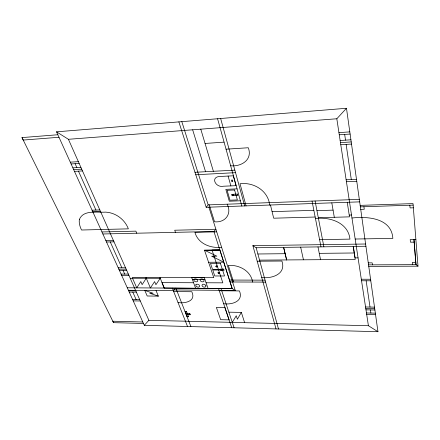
<?xml version="1.0" encoding="UTF-8"?>
<svg xmlns="http://www.w3.org/2000/svg" width="440" height="440" viewBox="0 0 440 440"><rect width="100%" height="100%" fill="white"/><g stroke="black" fill="none" stroke-linecap="round" stroke-linejoin="round"><path stroke-width="0.66" d="M217.531 266.585L216.673 267.163L215.672 266.354L216.53 265.777L217.448 266.343M219.648 273.026L218.796 273.581L217.806 272.784L218.658 272.228L219.571 272.784M241.34 312.411L237.386 319.231L236.253 315.755L232.282 322.35M146.267 278.212L142.137 284.636L140.795 281.534L136.758 287.854L132.204 277.541L213.796 277.673L204.49 250.19L219.857 249.992L212.031 250.052L222.827 282.838L206.08 282.766M160.248 278.24L155.925 284.713L154.627 281.584L150.398 287.952L145.992 277.563M178.871 121.891L206.179 207.279L208.181 204.892L359.315 199.37M102.872 233.976L213.917 231.473L215.892 229.246L174.697 230.225L175.466 232.337M144.309 325.309L148.891 320.304L368.407 325.721L377.966 331.722L346.478 108.279L56.524 131.829L144.309 325.309L377.966 331.722M56.524 131.829L68.42 139.293L336.82 118.767L346.478 108.279M128.414 290.268L173.322 290.653L175.846 288.134L190.911 326.584M58.993 137.275L23.221 140.063L22 137.594L57.849 134.745M338.938 132.638L349.805 131.879M205.056 143.457L224.004 142.153M339.268 134.794L350.114 134.052M340.137 140.503L350.922 139.793M226.045 149.198L248.298 147.746C252.896 159.742 241.313 166.864 230.648 165.754M340.461 142.626L351.219 141.928M340.786 144.732L351.522 144.051M70.29 162.168L78.364 161.656M71.099 163.955L79.162 163.455M72.87 167.855L80.9 167.371M73.672 169.62L81.692 169.147M74.47 171.375L82.478 170.913M194.992 172.288L234.839 170.137M195.778 174.752L235.532 172.656M346.137 179.795L356.488 179.316M230.874 185.895L236.038 185.658L233.294 175.797L220.655 176.44C209.787 176.319 215.419 188.1 223.514 186.214L230.874 185.9L228.08 176.061M346.434 181.742L356.763 181.269M237.072 188.865L225.841 189.36L229.29 201.212L240.389 200.788M92.081 210.199L99.82 209.924M206.179 207.279L359.667 201.861M92.813 211.805L100.535 211.536M360.162 205.376L413.023 203.605L418 266.167L368.753 266.365M360.371 206.855L413.144 205.117M272.085 211.657L313.847 210.326M316.938 210.639L333.069 210.128M360.723 209.369L364.271 209.253L363.924 206.734M413.358 207.806L410.064 207.911L409.838 205.227M349.245 215.056L351.505 214.99M315.156 217.025L273.686 218.207L270.457 205.007M318.302 217.734L349.498 216.854L347.243 202.312M315.452 218.526C329.764 216.695 348.266 222.591 349.959 239.118L319.583 239.646M351.967 218.009C367.57 216.222 391.534 217.976 392.86 238.376L355.174 239.03M101.948 231.946L135.883 231.143L136.736 233.211M216.711 231.841L194.898 232.331C198.066 243.771 210.705 248.518 221.601 247.286M105.837 240.51L113.355 240.367M106.513 242L114.021 241.863M415.877 239.487L410.212 239.58L410.438 242.193L414.178 242.138M276.018 328.922L252.874 245.674L365.607 244.002M252.874 245.674L256.163 247.753L365.921 246.246M204.518 250.267L219.918 250.069L232.177 288.552L235.268 290.444L208.906 207.18M257.879 253.985L285.098 253.699M319.264 253.352L354.206 252.984M358.05 257.879L355.102 257.901L353.309 246.433M259.567 260.128L355.218 259.44L353.183 246.428M257.191 261.206L281.902 261.03C286.495 274.115 271.947 278.845 261.728 277.524M208.582 262.279L223.757 262.18L211.662 256.212L216.854 256.163L204.496 250.212M415.795 262.356L412.39 262.372L412.588 264.666M368.264 262.873L372.18 262.851L372.455 264.853M368.544 264.869L416.02 264.649L418 266.167M118.212 267.79L125.538 267.762M118.85 269.187L126.159 269.165M119.477 270.578L126.781 270.562M121.066 274.082L128.343 274.076M121.693 275.457L128.959 275.457M132.512 278.234L160.27 278.289M130.246 278.355L132.523 278.361M361.312 279.235L370.574 279.257M192.396 279.444L204.924 279.471M229.46 280.06L265.067 280.159M361.548 280.77L370.788 280.797M230.071 281.969L265.601 282.101M193.606 282.739L161.964 282.601L164.241 288.052L232.177 288.552L213.917 231.473M127.287 287.782L232.177 288.552M235.268 290.444L173.036 289.933L172.315 288.123M219.269 290.757L239.448 290.928C243.903 301.521 231.693 304.937 223.641 303.721M128.623 290.73L135.773 290.791M173.685 291.566L191.813 291.731C196.46 301.252 184.954 303.705 178.03 302.533M129.217 292.045L136.362 292.111M158.367 296.12L147.191 295.993L144.782 290.416L153.186 293.288L149.771 293.255L158.367 296.12L156.019 290.516M132.644 299.591L139.728 299.69M133.227 300.877L140.305 300.982M365.547 306.988L374.5 307.131M365.767 308.418L374.704 308.561M365.981 309.843L374.902 309.991M366.459 312.972L375.348 313.137M366.674 314.38L375.546 314.55M228.877 312.169L241.362 312.411L244.618 322.652M185.279 311.922L186.681 311.949M186.027 313.83C186.972 314.397 190.751 312.439 190.157 314.77L186.208 314.292M186.945 316.173L188.342 316.217M142.808 321.992L112.827 321.222L113.537 322.663L143.473 323.455M22 137.594L113.537 322.663M75.119 163.702L76.874 167.613M78.463 171.144L95.942 210.062M110.259 241.934L121.869 267.779M123.123 270.572L124.696 274.082M132.781 292.077L136.18 299.64M68.42 139.293L148.891 320.304M159.984 277.585L164.241 288.052M173.322 290.653L187.523 326.497M187.858 313.868L188.04 314.331M187.424 313.858L186.466 311.399L185.064 311.372L187.165 316.745L188.562 316.778L187.605 314.32M195.608 288.283L191.714 277.646L204.303 277.668L208.054 288.37M218.493 288.453L231.732 327.707M220.957 288.475L234.091 327.773M209.204 204.853L214.539 221.777C225.126 222.976 232.238 213.917 227.172 204.193M233.536 281.98L228.311 265.419C239.025 264.638 250.811 270.704 252.654 282.051M181.819 121.655L208.181 204.892M192.654 129.795L205.557 171.705M200.788 129.173L213.378 171.281M217.58 118.745L241.846 206.019M220.649 118.498L244.673 205.92M256.163 247.753L278.487 328.993M246.059 205.871L240.02 183.755C253.688 181.94 268.136 190.696 269.693 205.035M286.649 259.908L283.63 247.374L286.6 259.93M300.658 247.143L303.446 259.781M317.983 246.901L320.529 259.694M312.043 201.097L320.997 246.862M315.084 200.987L323.889 246.824M331.81 202.857L334.307 217.283M336.82 118.767L368.407 325.721M344.674 134.42L345.516 140.151M346.137 144.392L351.302 179.559M366.157 280.781L370.013 307.06M370.431 309.914L370.893 313.055M205.981 285.857L205.728 286.759C204.463 287.793 201.944 286.803 201.977 285.109L202.736 284.323L203.638 284.213L204.985 284.652L205.981 285.857M79.326 219.621C78.848 223.229 79.998 226.793 81.526 230.016L128.376 228.844C124.784 219.428 115.671 212.657 105.578 212.124C97.18 212.729 83.199 209.501 79.326 219.621M189.987 314.264L189.75 314.82L189.244 313.44L189.987 314.264M231.864 194.552L231.698 195.008L232.199 195.734L233.602 195.674L233.684 194.926L233.266 194.497L231.864 194.552M232.238 194.794L232.43 195.465L233.233 195.431L233.041 194.761L232.238 194.794M216.15 266.195L216.332 266.75L217.052 266.745L216.865 266.189L216.15 266.195M218.279 272.63L218.46 273.18L219.175 273.18L218.994 272.63L218.279 272.63M194.024 279.274L193.787 279.752C193.76 281.44 196.279 282.464 197.549 281.408L197.797 280.929C197.83 279.235 195.288 278.212 194.024 279.274M195.971 284.609L195.729 285.076C195.701 286.754 198.204 287.749 199.469 286.721L199.711 286.253C199.744 284.57 197.225 283.569 195.971 284.609M200.321 279.29L200.073 279.769C200.03 281.474 202.576 282.486 203.847 281.43L204.1 280.951C204.149 279.246 201.591 278.223 200.321 279.29M232.293 180.076L231.418 180.12L231.858 181.687L232.733 181.643L232.293 180.076M234.575 189.992L227.117 190.316L229.983 200.2L237.364 199.914L234.575 189.992M237.573 194.068L233.585 194.233L233.992 195.663L237.974 195.503L237.573 194.068M220.374 263.285L210.48 263.34L212.52 269.39L222.349 269.363L220.374 263.285M223.707 269.132L220.154 269.143L220.539 270.314L224.087 270.309L223.707 269.132M222.58 269.995L212.751 270.017L214.759 275.968L224.516 275.974L222.58 269.995M224.923 307.555L216.376 307.411L220.655 319.688L229.081 319.886L224.923 307.555M415.982 264.649L413.963 239.52L415.982 264.649"/></g></svg>
